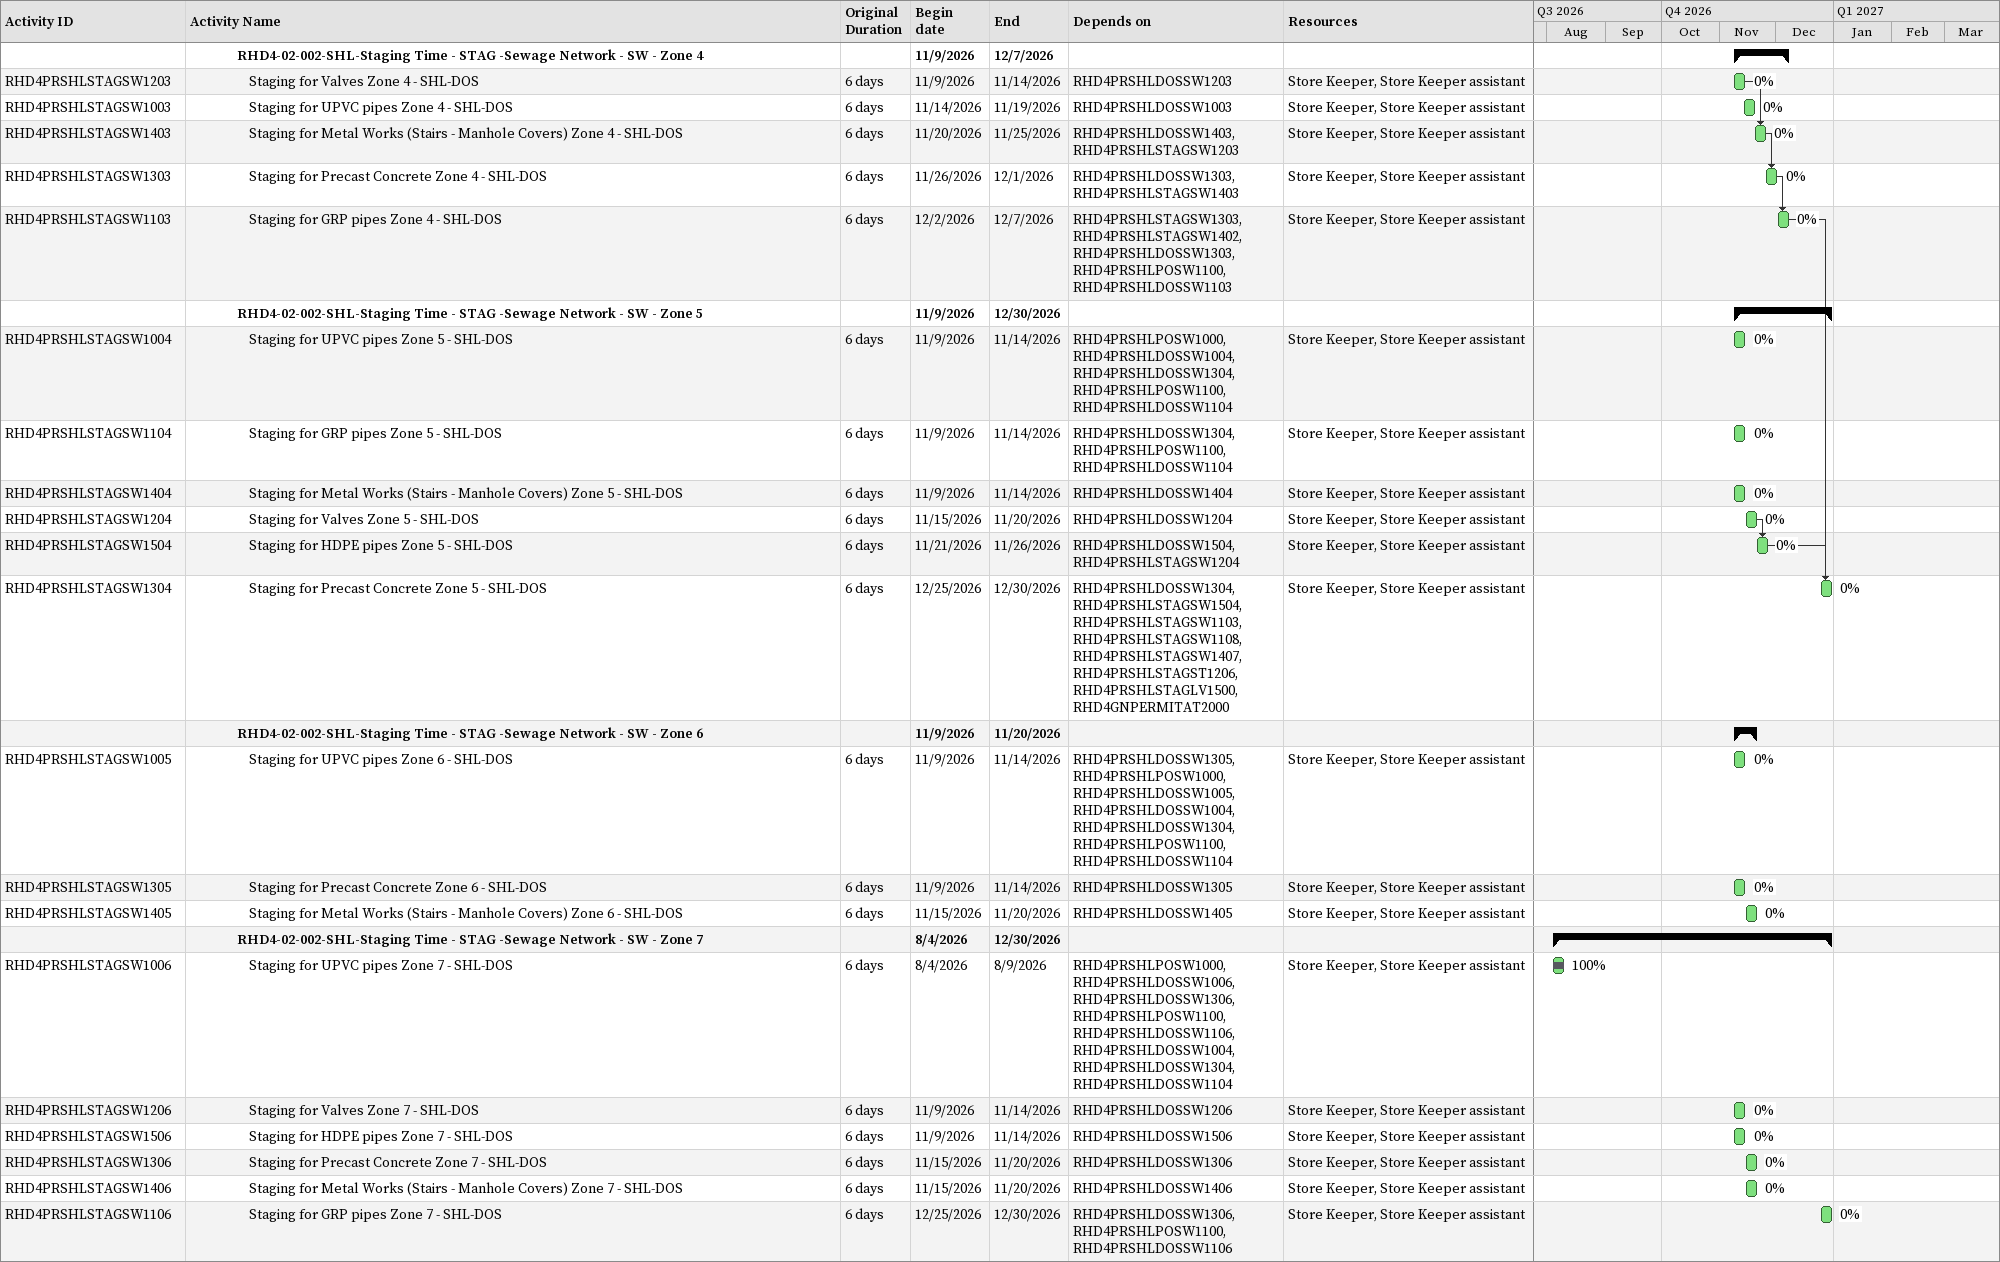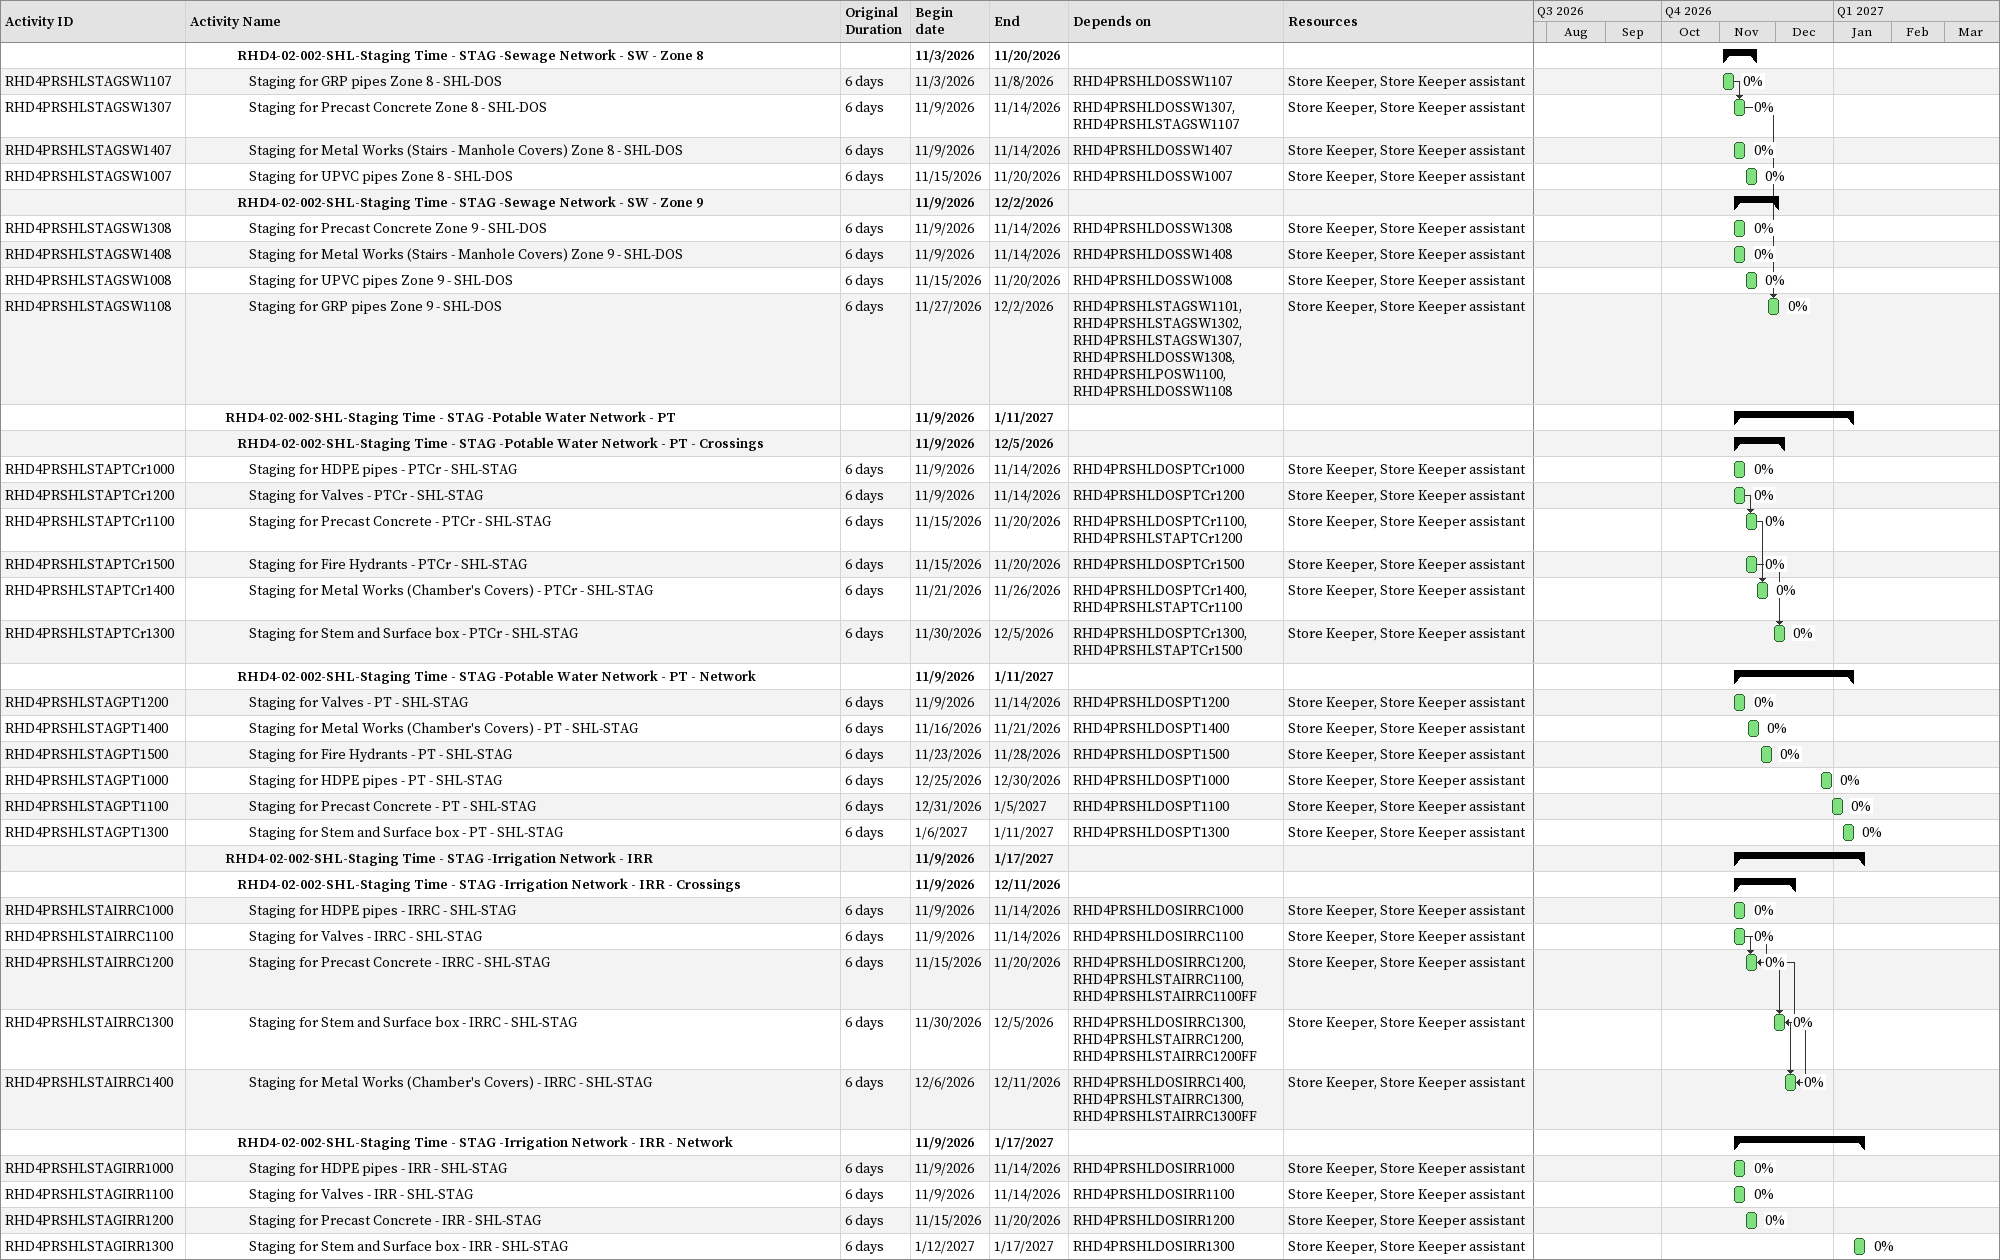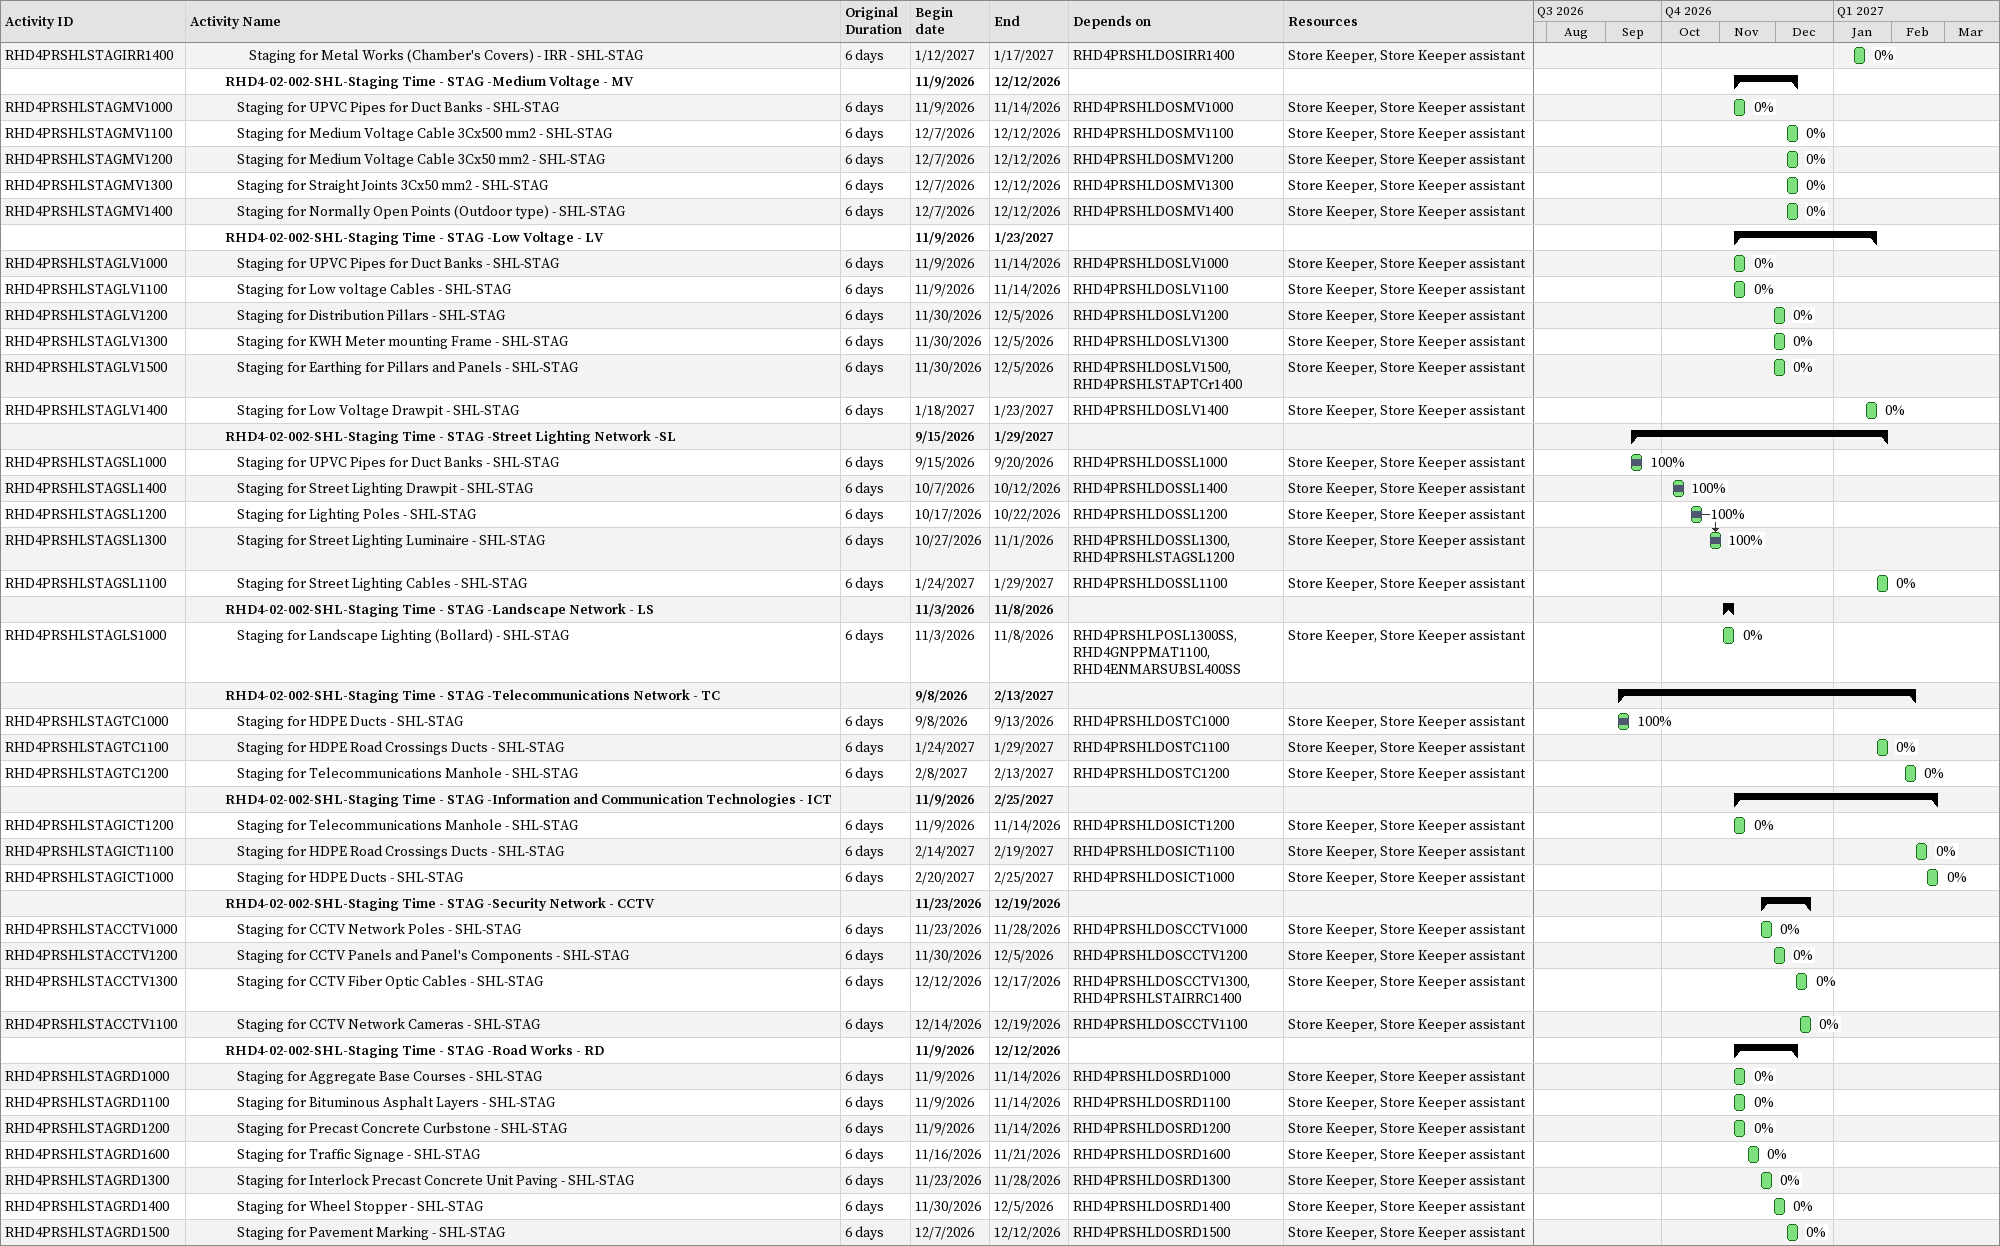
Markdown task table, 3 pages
| ID | Level | Task | Original duration | Start | Finish | Predecessors | Resources | % complete |
|---|---|---|---|---|---|---|---|---|
|  | 5 | **RHD4-02-002-SHL-Staging Time - STAG -Sewage Network - SW - Zone 4** |  | 2026-11-09 | 2026-12-07 |  |  |  |
| RHD4PRSHLSTAGSW1203 | 6 | Staging for Valves Zone 4 - SHL-DOS | 6d | 2026-11-09 | 2026-11-14 | RHD4PRSHLDOSSW1203 | Store Keeper, Store Keeper assistant | 0 |
| RHD4PRSHLSTAGSW1003 | 6 | Staging for UPVC pipes Zone 4 - SHL-DOS | 6d | 2026-11-14 | 2026-11-19 | RHD4PRSHLDOSSW1003 | Store Keeper, Store Keeper assistant | 0 |
| RHD4PRSHLSTAGSW1403 | 6 | Staging for Metal Works (Stairs - Manhole Covers) Zone 4 - SHL-DOS | 6d | 2026-11-20 | 2026-11-25 | RHD4PRSHLDOSSW1403, RHD4PRSHLSTAGSW1203 | Store Keeper, Store Keeper assistant | 0 |
| RHD4PRSHLSTAGSW1303 | 6 | Staging for Precast Concrete Zone 4 - SHL-DOS | 6d | 2026-11-26 | 2026-12-01 | RHD4PRSHLDOSSW1303, RHD4PRSHLSTAGSW1403 | Store Keeper, Store Keeper assistant | 0 |
| RHD4PRSHLSTAGSW1103 | 6 | Staging for GRP pipes Zone 4 - SHL-DOS | 6d | 2026-12-02 | 2026-12-07 | RHD4PRSHLSTAGSW1303, RHD4PRSHLSTAGSW1402, RHD4PRSHLDOSSW1303, RHD4PRSHLPOSW1100, RHD4PRSHLDOSSW1103 | Store Keeper, Store Keeper assistant | 0 |
|  | 5 | **RHD4-02-002-SHL-Staging Time - STAG -Sewage Network - SW - Zone 5** |  | 2026-11-09 | 2026-12-30 |  |  |  |
| RHD4PRSHLSTAGSW1004 | 6 | Staging for UPVC pipes Zone 5 - SHL-DOS | 6d | 2026-11-09 | 2026-11-14 | RHD4PRSHLPOSW1000, RHD4PRSHLDOSSW1004, RHD4PRSHLDOSSW1304, RHD4PRSHLPOSW1100, RHD4PRSHLDOSSW1104 | Store Keeper, Store Keeper assistant | 0 |
| RHD4PRSHLSTAGSW1104 | 6 | Staging for GRP pipes Zone 5 - SHL-DOS | 6d | 2026-11-09 | 2026-11-14 | RHD4PRSHLDOSSW1304, RHD4PRSHLPOSW1100, RHD4PRSHLDOSSW1104 | Store Keeper, Store Keeper assistant | 0 |
| RHD4PRSHLSTAGSW1404 | 6 | Staging for Metal Works (Stairs - Manhole Covers) Zone 5 - SHL-DOS | 6d | 2026-11-09 | 2026-11-14 | RHD4PRSHLDOSSW1404 | Store Keeper, Store Keeper assistant | 0 |
| RHD4PRSHLSTAGSW1204 | 6 | Staging for Valves Zone 5 - SHL-DOS | 6d | 2026-11-15 | 2026-11-20 | RHD4PRSHLDOSSW1204 | Store Keeper, Store Keeper assistant | 0 |
| RHD4PRSHLSTAGSW1504 | 6 | Staging for HDPE pipes Zone 5 - SHL-DOS | 6d | 2026-11-21 | 2026-11-26 | RHD4PRSHLDOSSW1504, RHD4PRSHLSTAGSW1204 | Store Keeper, Store Keeper assistant | 0 |
| RHD4PRSHLSTAGSW1304 | 6 | Staging for Precast Concrete Zone 5 - SHL-DOS | 6d | 2026-12-25 | 2026-12-30 | RHD4PRSHLDOSSW1304, RHD4PRSHLSTAGSW1504, RHD4PRSHLSTAGSW1103, RHD4PRSHLSTAGSW1108, RHD4PRSHLSTAGSW1407, RHD4PRSHLSTAGST1206, RHD4PRSHLSTAGLV1500, RHD4GNPERMITAT2000 | Store Keeper, Store Keeper assistant | 0 |
|  | 5 | **RHD4-02-002-SHL-Staging Time - STAG -Sewage Network - SW - Zone 6** |  | 2026-11-09 | 2026-11-20 |  |  |  |
| RHD4PRSHLSTAGSW1005 | 6 | Staging for UPVC pipes Zone 6 - SHL-DOS | 6d | 2026-11-09 | 2026-11-14 | RHD4PRSHLDOSSW1305, RHD4PRSHLPOSW1000, RHD4PRSHLDOSSW1005, RHD4PRSHLDOSSW1004, RHD4PRSHLDOSSW1304, RHD4PRSHLPOSW1100, RHD4PRSHLDOSSW1104 | Store Keeper, Store Keeper assistant | 0 |
| RHD4PRSHLSTAGSW1305 | 6 | Staging for Precast Concrete Zone 6 - SHL-DOS | 6d | 2026-11-09 | 2026-11-14 | RHD4PRSHLDOSSW1305 | Store Keeper, Store Keeper assistant | 0 |
| RHD4PRSHLSTAGSW1405 | 6 | Staging for Metal Works (Stairs - Manhole Covers) Zone 6 - SHL-DOS | 6d | 2026-11-15 | 2026-11-20 | RHD4PRSHLDOSSW1405 | Store Keeper, Store Keeper assistant | 0 |
|  | 5 | **RHD4-02-002-SHL-Staging Time - STAG -Sewage Network - SW - Zone 7** |  | 2026-08-04 | 2026-12-30 |  |  |  |
| RHD4PRSHLSTAGSW1006 | 6 | Staging for UPVC pipes Zone 7 - SHL-DOS | 6d | 2026-08-04 | 2026-08-09 | RHD4PRSHLPOSW1000, RHD4PRSHLDOSSW1006, RHD4PRSHLDOSSW1306, RHD4PRSHLPOSW1100, RHD4PRSHLDOSSW1106, RHD4PRSHLDOSSW1004, RHD4PRSHLDOSSW1304, RHD4PRSHLDOSSW1104 | Store Keeper, Store Keeper assistant | 100 |
| RHD4PRSHLSTAGSW1206 | 6 | Staging for Valves Zone 7 - SHL-DOS | 6d | 2026-11-09 | 2026-11-14 | RHD4PRSHLDOSSW1206 | Store Keeper, Store Keeper assistant | 0 |
| RHD4PRSHLSTAGSW1506 | 6 | Staging for HDPE pipes Zone 7 - SHL-DOS | 6d | 2026-11-09 | 2026-11-14 | RHD4PRSHLDOSSW1506 | Store Keeper, Store Keeper assistant | 0 |
| RHD4PRSHLSTAGSW1306 | 6 | Staging for Precast Concrete Zone 7 - SHL-DOS | 6d | 2026-11-15 | 2026-11-20 | RHD4PRSHLDOSSW1306 | Store Keeper, Store Keeper assistant | 0 |
| RHD4PRSHLSTAGSW1406 | 6 | Staging for Metal Works (Stairs - Manhole Covers) Zone 7 - SHL-DOS | 6d | 2026-11-15 | 2026-11-20 | RHD4PRSHLDOSSW1406 | Store Keeper, Store Keeper assistant | 0 |
| RHD4PRSHLSTAGSW1106 | 6 | Staging for GRP pipes Zone 7 - SHL-DOS | 6d | 2026-12-25 | 2026-12-30 | RHD4PRSHLDOSSW1306, RHD4PRSHLPOSW1100, RHD4PRSHLDOSSW1106 | Store Keeper, Store Keeper assistant | 0 |
|  | 5 | **RHD4-02-002-SHL-Staging Time - STAG -Sewage Network - SW - Zone 8** |  | 2026-11-03 | 2026-11-20 |  |  |  |
| RHD4PRSHLSTAGSW1107 | 6 | Staging for GRP pipes Zone 8 - SHL-DOS | 6d | 2026-11-03 | 2026-11-08 | RHD4PRSHLDOSSW1107 | Store Keeper, Store Keeper assistant | 0 |
| RHD4PRSHLSTAGSW1307 | 6 | Staging for Precast Concrete Zone 8 - SHL-DOS | 6d | 2026-11-09 | 2026-11-14 | RHD4PRSHLDOSSW1307, RHD4PRSHLSTAGSW1107 | Store Keeper, Store Keeper assistant | 0 |
| RHD4PRSHLSTAGSW1407 | 6 | Staging for Metal Works (Stairs - Manhole Covers) Zone 8 - SHL-DOS | 6d | 2026-11-09 | 2026-11-14 | RHD4PRSHLDOSSW1407 | Store Keeper, Store Keeper assistant | 0 |
| RHD4PRSHLSTAGSW1007 | 6 | Staging for UPVC pipes Zone 8 - SHL-DOS | 6d | 2026-11-15 | 2026-11-20 | RHD4PRSHLDOSSW1007 | Store Keeper, Store Keeper assistant | 0 |
|  | 5 | **RHD4-02-002-SHL-Staging Time - STAG -Sewage Network - SW - Zone 9** |  | 2026-11-09 | 2026-12-02 |  |  |  |
| RHD4PRSHLSTAGSW1308 | 6 | Staging for Precast Concrete Zone 9 - SHL-DOS | 6d | 2026-11-09 | 2026-11-14 | RHD4PRSHLDOSSW1308 | Store Keeper, Store Keeper assistant | 0 |
| RHD4PRSHLSTAGSW1408 | 6 | Staging for Metal Works (Stairs - Manhole Covers) Zone 9 - SHL-DOS | 6d | 2026-11-09 | 2026-11-14 | RHD4PRSHLDOSSW1408 | Store Keeper, Store Keeper assistant | 0 |
| RHD4PRSHLSTAGSW1008 | 6 | Staging for UPVC pipes Zone 9 - SHL-DOS | 6d | 2026-11-15 | 2026-11-20 | RHD4PRSHLDOSSW1008 | Store Keeper, Store Keeper assistant | 0 |
| RHD4PRSHLSTAGSW1108 | 6 | Staging for GRP pipes Zone 9 - SHL-DOS | 6d | 2026-11-27 | 2026-12-02 | RHD4PRSHLSTAGSW1101, RHD4PRSHLSTAGSW1302, RHD4PRSHLSTAGSW1307, RHD4PRSHLDOSSW1308, RHD4PRSHLPOSW1100, RHD4PRSHLDOSSW1108 | Store Keeper, Store Keeper assistant | 0 |
|  | 4 | **RHD4-02-002-SHL-Staging Time - STAG -Potable Water Network - PT** |  | 2026-11-09 | 2027-01-11 |  |  |  |
|  | 5 | **RHD4-02-002-SHL-Staging Time - STAG -Potable Water Network - PT - Crossings** |  | 2026-11-09 | 2026-12-05 |  |  |  |
| RHD4PRSHLSTAPTCr1000 | 6 | Staging for HDPE pipes - PTCr - SHL-STAG | 6d | 2026-11-09 | 2026-11-14 | RHD4PRSHLDOSPTCr1000 | Store Keeper, Store Keeper assistant | 0 |
| RHD4PRSHLSTAPTCr1200 | 6 | Staging for Valves - PTCr - SHL-STAG | 6d | 2026-11-09 | 2026-11-14 | RHD4PRSHLDOSPTCr1200 | Store Keeper, Store Keeper assistant | 0 |
| RHD4PRSHLSTAPTCr1100 | 6 | Staging for Precast Concrete - PTCr - SHL-STAG | 6d | 2026-11-15 | 2026-11-20 | RHD4PRSHLDOSPTCr1100, RHD4PRSHLSTAPTCr1200 | Store Keeper, Store Keeper assistant | 0 |
| RHD4PRSHLSTAPTCr1500 | 6 | Staging for Fire Hydrants - PTCr - SHL-STAG | 6d | 2026-11-15 | 2026-11-20 | RHD4PRSHLDOSPTCr1500 | Store Keeper, Store Keeper assistant | 0 |
| RHD4PRSHLSTAPTCr1400 | 6 | Staging for Metal Works (Chamber's Covers) - PTCr - SHL-STAG | 6d | 2026-11-21 | 2026-11-26 | RHD4PRSHLDOSPTCr1400, RHD4PRSHLSTAPTCr1100 | Store Keeper, Store Keeper assistant | 0 |
| RHD4PRSHLSTAPTCr1300 | 6 | Staging for Stem and Surface box - PTCr - SHL-STAG | 6d | 2026-11-30 | 2026-12-05 | RHD4PRSHLDOSPTCr1300, RHD4PRSHLSTAPTCr1500 | Store Keeper, Store Keeper assistant | 0 |
|  | 5 | **RHD4-02-002-SHL-Staging Time - STAG -Potable Water Network - PT - Network** |  | 2026-11-09 | 2027-01-11 |  |  |  |
| RHD4PRSHLSTAGPT1200 | 6 | Staging for Valves - PT - SHL-STAG | 6d | 2026-11-09 | 2026-11-14 | RHD4PRSHLDOSPT1200 | Store Keeper, Store Keeper assistant | 0 |
| RHD4PRSHLSTAGPT1400 | 6 | Staging for Metal Works (Chamber's Covers) - PT - SHL-STAG | 6d | 2026-11-16 | 2026-11-21 | RHD4PRSHLDOSPT1400 | Store Keeper, Store Keeper assistant | 0 |
| RHD4PRSHLSTAGPT1500 | 6 | Staging for Fire Hydrants - PT - SHL-STAG | 6d | 2026-11-23 | 2026-11-28 | RHD4PRSHLDOSPT1500 | Store Keeper, Store Keeper assistant | 0 |
| RHD4PRSHLSTAGPT1000 | 6 | Staging for HDPE pipes - PT - SHL-STAG | 6d | 2026-12-25 | 2026-12-30 | RHD4PRSHLDOSPT1000 | Store Keeper, Store Keeper assistant | 0 |
| RHD4PRSHLSTAGPT1100 | 6 | Staging for Precast Concrete - PT - SHL-STAG | 6d | 2026-12-31 | 2027-01-05 | RHD4PRSHLDOSPT1100 | Store Keeper, Store Keeper assistant | 0 |
| RHD4PRSHLSTAGPT1300 | 6 | Staging for Stem and Surface box - PT - SHL-STAG | 6d | 2027-01-06 | 2027-01-11 | RHD4PRSHLDOSPT1300 | Store Keeper, Store Keeper assistant | 0 |
|  | 4 | **RHD4-02-002-SHL-Staging Time - STAG -Irrigation Network - IRR** |  | 2026-11-09 | 2027-01-17 |  |  |  |
|  | 5 | **RHD4-02-002-SHL-Staging Time - STAG -Irrigation Network - IRR - Crossings** |  | 2026-11-09 | 2026-12-11 |  |  |  |
| RHD4PRSHLSTAIRRC1000 | 6 | Staging for HDPE pipes - IRRC - SHL-STAG | 6d | 2026-11-09 | 2026-11-14 | RHD4PRSHLDOSIRRC1000 | Store Keeper, Store Keeper assistant | 0 |
| RHD4PRSHLSTAIRRC1100 | 6 | Staging for Valves - IRRC - SHL-STAG | 6d | 2026-11-09 | 2026-11-14 | RHD4PRSHLDOSIRRC1100 | Store Keeper, Store Keeper assistant | 0 |
| RHD4PRSHLSTAIRRC1200 | 6 | Staging for Precast Concrete - IRRC - SHL-STAG | 6d | 2026-11-15 | 2026-11-20 | RHD4PRSHLDOSIRRC1200, RHD4PRSHLSTAIRRC1100, RHD4PRSHLSTAIRRC1100FF | Store Keeper, Store Keeper assistant | 0 |
| RHD4PRSHLSTAIRRC1300 | 6 | Staging for Stem and Surface box - IRRC - SHL-STAG | 6d | 2026-11-30 | 2026-12-05 | RHD4PRSHLDOSIRRC1300, RHD4PRSHLSTAIRRC1200, RHD4PRSHLSTAIRRC1200FF | Store Keeper, Store Keeper assistant | 0 |
| RHD4PRSHLSTAIRRC1400 | 6 | Staging for Metal Works (Chamber's Covers) - IRRC - SHL-STAG | 6d | 2026-12-06 | 2026-12-11 | RHD4PRSHLDOSIRRC1400, RHD4PRSHLSTAIRRC1300, RHD4PRSHLSTAIRRC1300FF | Store Keeper, Store Keeper assistant | 0 |
|  | 5 | **RHD4-02-002-SHL-Staging Time - STAG -Irrigation Network - IRR - Network** |  | 2026-11-09 | 2027-01-17 |  |  |  |
| RHD4PRSHLSTAGIRR1000 | 6 | Staging for HDPE pipes - IRR - SHL-STAG | 6d | 2026-11-09 | 2026-11-14 | RHD4PRSHLDOSIRR1000 | Store Keeper, Store Keeper assistant | 0 |
| RHD4PRSHLSTAGIRR1100 | 6 | Staging for Valves - IRR - SHL-STAG | 6d | 2026-11-09 | 2026-11-14 | RHD4PRSHLDOSIRR1100 | Store Keeper, Store Keeper assistant | 0 |
| RHD4PRSHLSTAGIRR1200 | 6 | Staging for Precast Concrete - IRR - SHL-STAG | 6d | 2026-11-15 | 2026-11-20 | RHD4PRSHLDOSIRR1200 | Store Keeper, Store Keeper assistant | 0 |
| RHD4PRSHLSTAGIRR1300 | 6 | Staging for Stem and Surface box - IRR - SHL-STAG | 6d | 2027-01-12 | 2027-01-17 | RHD4PRSHLDOSIRR1300 | Store Keeper, Store Keeper assistant | 0 |
| RHD4PRSHLSTAGIRR1400 | 6 | Staging for Metal Works (Chamber's Covers) - IRR - SHL-STAG | 6d | 2027-01-12 | 2027-01-17 | RHD4PRSHLDOSIRR1400 | Store Keeper, Store Keeper assistant | 0 |
|  | 4 | **RHD4-02-002-SHL-Staging Time - STAG -Medium Voltage - MV** |  | 2026-11-09 | 2026-12-12 |  |  |  |
| RHD4PRSHLSTAGMV1000 | 5 | Staging for UPVC Pipes for Duct Banks - SHL-STAG | 6d | 2026-11-09 | 2026-11-14 | RHD4PRSHLDOSMV1000 | Store Keeper, Store Keeper assistant | 0 |
| RHD4PRSHLSTAGMV1100 | 5 | Staging for Medium Voltage Cable 3Cx500 mm2 - SHL-STAG | 6d | 2026-12-07 | 2026-12-12 | RHD4PRSHLDOSMV1100 | Store Keeper, Store Keeper assistant | 0 |
| RHD4PRSHLSTAGMV1200 | 5 | Staging for Medium Voltage Cable 3Cx50 mm2 - SHL-STAG | 6d | 2026-12-07 | 2026-12-12 | RHD4PRSHLDOSMV1200 | Store Keeper, Store Keeper assistant | 0 |
| RHD4PRSHLSTAGMV1300 | 5 | Staging for Straight Joints 3Cx50 mm2 - SHL-STAG | 6d | 2026-12-07 | 2026-12-12 | RHD4PRSHLDOSMV1300 | Store Keeper, Store Keeper assistant | 0 |
| RHD4PRSHLSTAGMV1400 | 5 | Staging for Normally Open Points (Outdoor type) - SHL-STAG | 6d | 2026-12-07 | 2026-12-12 | RHD4PRSHLDOSMV1400 | Store Keeper, Store Keeper assistant | 0 |
|  | 4 | **RHD4-02-002-SHL-Staging Time - STAG -Low Voltage - LV** |  | 2026-11-09 | 2027-01-23 |  |  |  |
| RHD4PRSHLSTAGLV1000 | 5 | Staging for UPVC Pipes for Duct Banks - SHL-STAG | 6d | 2026-11-09 | 2026-11-14 | RHD4PRSHLDOSLV1000 | Store Keeper, Store Keeper assistant | 0 |
| RHD4PRSHLSTAGLV1100 | 5 | Staging for Low voltage Cables - SHL-STAG | 6d | 2026-11-09 | 2026-11-14 | RHD4PRSHLDOSLV1100 | Store Keeper, Store Keeper assistant | 0 |
| RHD4PRSHLSTAGLV1200 | 5 | Staging for Distribution Pillars - SHL-STAG | 6d | 2026-11-30 | 2026-12-05 | RHD4PRSHLDOSLV1200 | Store Keeper, Store Keeper assistant | 0 |
| RHD4PRSHLSTAGLV1300 | 5 | Staging for KWH Meter mounting Frame - SHL-STAG | 6d | 2026-11-30 | 2026-12-05 | RHD4PRSHLDOSLV1300 | Store Keeper, Store Keeper assistant | 0 |
| RHD4PRSHLSTAGLV1500 | 5 | Staging for Earthing for Pillars and Panels - SHL-STAG | 6d | 2026-11-30 | 2026-12-05 | RHD4PRSHLDOSLV1500, RHD4PRSHLSTAPTCr1400 | Store Keeper, Store Keeper assistant | 0 |
| RHD4PRSHLSTAGLV1400 | 5 | Staging for Low Voltage Drawpit - SHL-STAG | 6d | 2027-01-18 | 2027-01-23 | RHD4PRSHLDOSLV1400 | Store Keeper, Store Keeper assistant | 0 |
|  | 4 | **RHD4-02-002-SHL-Staging Time - STAG -Street Lighting Network -SL** |  | 2026-09-15 | 2027-01-29 |  |  |  |
| RHD4PRSHLSTAGSL1000 | 5 | Staging for UPVC Pipes for Duct Banks - SHL-STAG | 6d | 2026-09-15 | 2026-09-20 | RHD4PRSHLDOSSL1000 | Store Keeper, Store Keeper assistant | 100 |
| RHD4PRSHLSTAGSL1400 | 5 | Staging for Street Lighting Drawpit - SHL-STAG | 6d | 2026-10-07 | 2026-10-12 | RHD4PRSHLDOSSL1400 | Store Keeper, Store Keeper assistant | 100 |
| RHD4PRSHLSTAGSL1200 | 5 | Staging for Lighting Poles - SHL-STAG | 6d | 2026-10-17 | 2026-10-22 | RHD4PRSHLDOSSL1200 | Store Keeper, Store Keeper assistant | 100 |
| RHD4PRSHLSTAGSL1300 | 5 | Staging for Street Lighting Luminaire - SHL-STAG | 6d | 2026-10-27 | 2026-11-01 | RHD4PRSHLDOSSL1300, RHD4PRSHLSTAGSL1200 | Store Keeper, Store Keeper assistant | 100 |
| RHD4PRSHLSTAGSL1100 | 5 | Staging for Street Lighting Cables - SHL-STAG | 6d | 2027-01-24 | 2027-01-29 | RHD4PRSHLDOSSL1100 | Store Keeper, Store Keeper assistant | 0 |
|  | 4 | **RHD4-02-002-SHL-Staging Time - STAG -Landscape Network - LS** |  | 2026-11-03 | 2026-11-08 |  |  |  |
| RHD4PRSHLSTAGLS1000 | 5 | Staging for Landscape Lighting (Bollard) - SHL-STAG | 6d | 2026-11-03 | 2026-11-08 | RHD4PRSHLPOSL1300SS, RHD4GNPPMAT1100, RHD4ENMARSUBSL400SS | Store Keeper, Store Keeper assistant | 0 |
|  | 4 | **RHD4-02-002-SHL-Staging Time - STAG -Telecommunications Network - TC** |  | 2026-09-08 | 2027-02-13 |  |  |  |
| RHD4PRSHLSTAGTC1000 | 5 | Staging for HDPE Ducts - SHL-STAG | 6d | 2026-09-08 | 2026-09-13 | RHD4PRSHLDOSTC1000 | Store Keeper, Store Keeper assistant | 100 |
| RHD4PRSHLSTAGTC1100 | 5 | Staging for HDPE Road Crossings Ducts - SHL-STAG | 6d | 2027-01-24 | 2027-01-29 | RHD4PRSHLDOSTC1100 | Store Keeper, Store Keeper assistant | 0 |
| RHD4PRSHLSTAGTC1200 | 5 | Staging for Telecommunications Manhole - SHL-STAG | 6d | 2027-02-08 | 2027-02-13 | RHD4PRSHLDOSTC1200 | Store Keeper, Store Keeper assistant | 0 |
|  | 4 | **RHD4-02-002-SHL-Staging Time - STAG -Information and Communication Technologies - ICT** |  | 2026-11-09 | 2027-02-25 |  |  |  |
| RHD4PRSHLSTAGICT1200 | 5 | Staging for Telecommunications Manhole - SHL-STAG | 6d | 2026-11-09 | 2026-11-14 | RHD4PRSHLDOSICT1200 | Store Keeper, Store Keeper assistant | 0 |
| RHD4PRSHLSTAGICT1100 | 5 | Staging for HDPE Road Crossings Ducts - SHL-STAG | 6d | 2027-02-14 | 2027-02-19 | RHD4PRSHLDOSICT1100 | Store Keeper, Store Keeper assistant | 0 |
| RHD4PRSHLSTAGICT1000 | 5 | Staging for HDPE Ducts - SHL-STAG | 6d | 2027-02-20 | 2027-02-25 | RHD4PRSHLDOSICT1000 | Store Keeper, Store Keeper assistant | 0 |
|  | 4 | **RHD4-02-002-SHL-Staging Time - STAG -Security Network - CCTV** |  | 2026-11-23 | 2026-12-19 |  |  |  |
| RHD4PRSHLSTACCTV1000 | 5 | Staging for CCTV Network Poles - SHL-STAG | 6d | 2026-11-23 | 2026-11-28 | RHD4PRSHLDOSCCTV1000 | Store Keeper, Store Keeper assistant | 0 |
| RHD4PRSHLSTACCTV1200 | 5 | Staging for CCTV Panels and Panel's Components - SHL-STAG | 6d | 2026-11-30 | 2026-12-05 | RHD4PRSHLDOSCCTV1200 | Store Keeper, Store Keeper assistant | 0 |
| RHD4PRSHLSTACCTV1300 | 5 | Staging for CCTV Fiber Optic Cables - SHL-STAG | 6d | 2026-12-12 | 2026-12-17 | RHD4PRSHLDOSCCTV1300, RHD4PRSHLSTAIRRC1400 | Store Keeper, Store Keeper assistant | 0 |
| RHD4PRSHLSTACCTV1100 | 5 | Staging for CCTV Network Cameras - SHL-STAG | 6d | 2026-12-14 | 2026-12-19 | RHD4PRSHLDOSCCTV1100 | Store Keeper, Store Keeper assistant | 0 |
|  | 4 | **RHD4-02-002-SHL-Staging Time - STAG -Road Works - RD** |  | 2026-11-09 | 2026-12-12 |  |  |  |
| RHD4PRSHLSTAGRD1000 | 5 | Staging for Aggregate Base Courses - SHL-STAG | 6d | 2026-11-09 | 2026-11-14 | RHD4PRSHLDOSRD1000 | Store Keeper, Store Keeper assistant | 0 |
| RHD4PRSHLSTAGRD1100 | 5 | Staging for Bituminous Asphalt Layers - SHL-STAG | 6d | 2026-11-09 | 2026-11-14 | RHD4PRSHLDOSRD1100 | Store Keeper, Store Keeper assistant | 0 |
| RHD4PRSHLSTAGRD1200 | 5 | Staging for Precast Concrete Curbstone - SHL-STAG | 6d | 2026-11-09 | 2026-11-14 | RHD4PRSHLDOSRD1200 | Store Keeper, Store Keeper assistant | 0 |
| RHD4PRSHLSTAGRD1600 | 5 | Staging for Traffic Signage - SHL-STAG | 6d | 2026-11-16 | 2026-11-21 | RHD4PRSHLDOSRD1600 | Store Keeper, Store Keeper assistant | 0 |
| RHD4PRSHLSTAGRD1300 | 5 | Staging for Interlock Precast Concrete Unit Paving - SHL-STAG | 6d | 2026-11-23 | 2026-11-28 | RHD4PRSHLDOSRD1300 | Store Keeper, Store Keeper assistant | 0 |
| RHD4PRSHLSTAGRD1400 | 5 | Staging for Wheel Stopper - SHL-STAG | 6d | 2026-11-30 | 2026-12-05 | RHD4PRSHLDOSRD1400 | Store Keeper, Store Keeper assistant | 0 |
| RHD4PRSHLSTAGRD1500 | 5 | Staging for Pavement Marking - SHL-STAG | 6d | 2026-12-07 | 2026-12-12 | RHD4PRSHLDOSRD1500 | Store Keeper, Store Keeper assistant | 0 |
